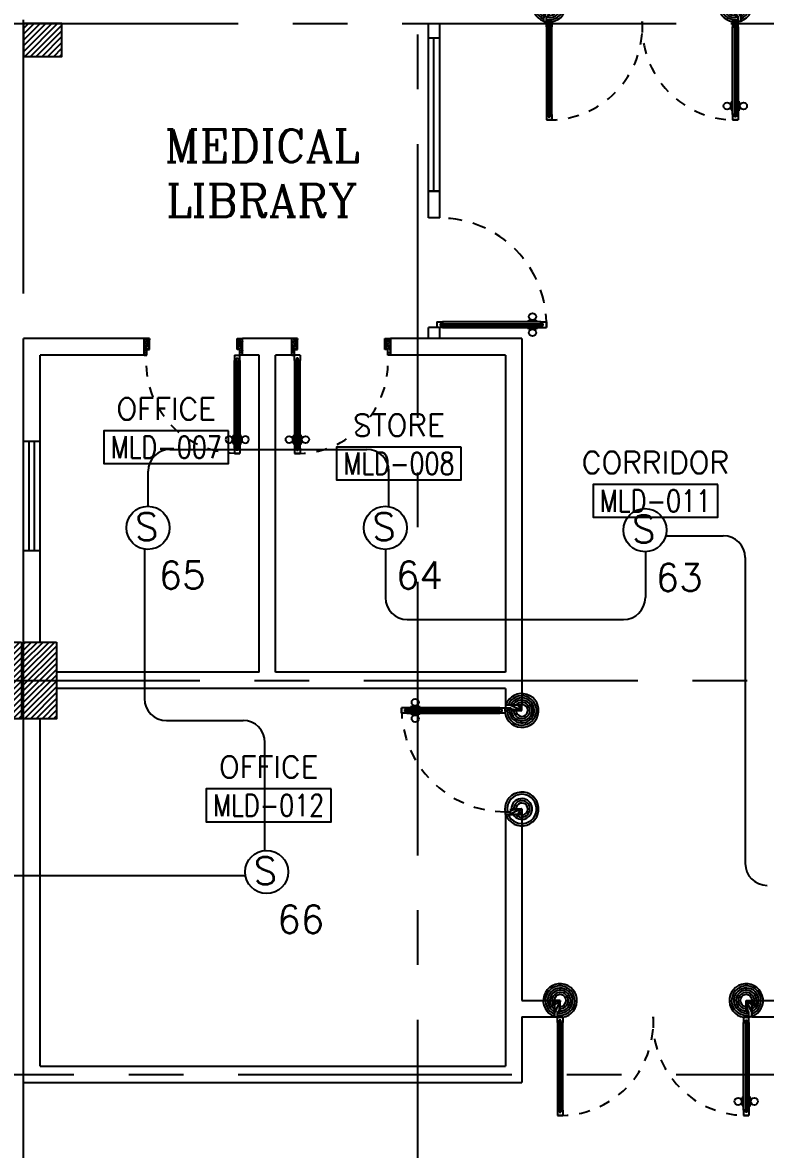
# Model space of a CAD drawing. Extents: x -0.4 to 91.7, y -13.9 to 77.4.
# Drawn here: x 53.23 to 60.02, y 22.36 to 32.66 of the extents above; entities that cross this region are included whole.
import ezdxf
from ezdxf.enums import TextEntityAlignment as Align

# ---------------------------------------------------------------- set-up
doc = ezdxf.new("R2010")
doc.units = 0
doc.header["$MEASUREMENT"] = 0
doc.linetypes.add('CENTERX2', pattern=[4, 2.5, -0.5, 0.5, -0.5])
doc.linetypes.add('HIDDEN', pattern=[0.375, 0.25, -0.125])
for name, color, linetype in [('AXES', 11, 'CENTERX2'), ('COL', 11, 'CONTINUOUS'), ('DOOR', 11, 'CONTINUOUS'), ('E-FIRE', 4, 'CONTINUOUS'), ('E-WIRE', 4, 'CONTINUOUS'), ('HAT', 11, 'CONTINUOUS'), ('RM-BOX', 11, 'CONTINUOUS'), ('RM-NAME', 11, 'CONTINUOUS'), ('RM-NO', 11, 'CONTINUOUS'), ('WALL', 11, 'CONTINUOUS'), ('WIN', 11, 'CONTINUOUS')]:
    doc.layers.add(name, color=color, linetype=linetype)
doc.styles.add('ROMANC', font='romanc', dxfattribs={"height": 0.1})
doc.styles.add('ROMANS', font='ROMANS.shx', dxfattribs={"width": 0.6})

# ---------------------------------------------------------------- blocks, each defined once
blk = doc.blocks.new('A$C272A55A0')
at = {"layer": 'DOOR', "color": 0, "linetype": 'ByBlock'}
for p, q in [((0, 900), (0, 1050)), ((50, 1050), (0, 1050)), ((50, 950), (50, 1050)), ((1750, 950), (1750, 1050)), ((1750, 1050), (1800, 1050)), ((1800, 1050), (1800, 900)), ((25, 950), (50, 950)), ((25, 900), (25, 950)), ((1775, 950), (1750, 950)), ((1775, 900), (1775, 950)), ((0, 900), (25, 900)), ((75, 900), (25, 900)), ((25, 850), (25, 900)), ((42, 850), (25, 850)), ((58, 870), (42, 870)), ((42, 870), (42, 850)), ((58, 850), (58, 870)), ((75, 850), (58, 850)), ((75, 900), (75, 850)), ((1725, 900), (1775, 900)), ((1725, 900), (1725, 850)), ((1725, 850), (1742, 850)), ((1742, 870), (1758, 870)), ((1742, 850), (1742, 870)), ((1758, 870), (1758, 850)), ((1758, 850), (1775, 850)), ((1800, 900), (1775, 900)), ((1775, 850), (1775, 900)), ((1718, 160), (1709, 160)), ((1709, 95), (1709, 160)), ((1725, 173), (1718, 173)), ((1718, 173), (1718, 83)), ((1718, 95), (1718, 160)), ((1775, 173), (1782, 173)), ((1782, 173), (1782, 83)), ((1782, 160), (1791, 160)), ((1782, 95), (1782, 160)), ((1791, 95), (1791, 160)), ((25, 50), (42, 50)), ((25, 50), (25, 0)), ((25, 0), (75, 0)), ((75, 0), (25, 0)), ((42, 50), (42, 30)), ((42, 30), (58, 30)), ((58, 50), (75, 50)), ((58, 50), (58, 30)), ((75, 50), (75, 0)), ((1718, 95), (1709, 95)), ((1725, 83), (1718, 83)), ((1742, 50), (1725, 50)), ((1725, 50), (1725, 0)), ((1775, 0), (1725, 0)), ((1725, 0), (1775, 0)), ((1742, 50), (1742, 30)), ((1758, 30), (1742, 30)), ((1775, 50), (1758, 50)), ((1758, 50), (1758, 30)), ((1775, 83), (1782, 83)), ((1775, 50), (1775, 0)), ((1782, 95), (1791, 95))]:
    blk.add_line(p, q, dxfattribs=at)
at = {"layer": 'DOOR', "color": 9, "linetype": 'ByBlock'}
for p, q in [((50, 1050), (0, 1010)), ((50, 1050), (0, 937)), ((50, 1050), (37, 950)), ((1750, 1050), (1800, 1010)), ((1750, 1050), (1800, 937)), ((1750, 1050), (1763, 950))]:
    blk.add_line(p, q, dxfattribs=at)
at = {"layer": 'DOOR', "linetype": 'ByBlock'}
for p, q in [((25, 850), (25, 50)), ((42, 850), (42, 50)), ((58, 850), (58, 50)), ((75, 50), (75, 850)), ((1725, 50), (1725, 850)), ((1742, 850), (1742, 50)), ((1758, 850), (1758, 50)), ((1775, 850), (1775, 50))]:
    blk.add_line(p, q, dxfattribs=at)
at = {"layer": 'DOOR', "color": 0, "linetype": 'ByBlock'}
for centre in [(1676, 128), (1824, 128)]:
    blk.add_circle(centre, 32.4, dxfattribs=at)
at = {"layer": 'DOOR', "color": 9, "linetype": 'ByBlock'}
for centre, radius, start, end in [((50, 1050), 34.4, 180, 270), ((50, 1050), 14.4, 180, 270), ((1750, 1050), 14.4, 270, 0), ((1750, 1050), 34.4, 270, 0), ((50, 1050), 54.4, 203.2074, 270), ((50, 1050), 74.4, 227.7764, 270), ((50, 1050), 94.4, 238.0182, 270), ((50, 1050), 114, 244.0838, 257.3774), ((1750, 1050), 54.4, 270, 336.7926), ((1750, 1050), 74.4, 270, 312.2236), ((1750, 1050), 94.4, 270, 301.9818), ((1750, 1050), 114, 282.6226, 295.9162), ((50, 1050), 134, 248.1598, 259.28), ((50, 1050), 154, 251.1053, 256.2858), ((1750, 1050), 134, 280.72, 291.8402), ((1750, 1050), 154, 283.7142, 288.8947)]:
    blk.add_arc(centre, radius, start, end, dxfattribs=at)
at = {"layer": 'DOOR', "linetype": 'HIDDEN', "ltscale": 0.5}
for centre, start, end in [((50, 851), 268.3174, 3.2965), ((1750, 851), 176.7035, 271.6826)]:
    blk.add_arc(centre, 851, start, end, dxfattribs=at)
at = {"layer": 'WALL', "linetype": 'ByBlock'}
blk.add_line((1800, 900), (1800, 1050), dxfattribs=at)
blk = doc.blocks.new('RM1')
at = {"layer": 'RM-BOX'}
blk.add_lwpolyline([(570, -200), (-570, -200), (-570, -500), (570, -500)], close=True, dxfattribs=at)
at = {"layer": 'RM-NAME', "style": 'ROMANS'}
for tag, p in [('ROOMNAME1', (0, 324)), ('ROOMNAME2', (0, 0))]:
    blk.add_attdef(tag, text='', height=200, dxfattribs=at).set_placement(p, align=Align.MIDDLE)
at = {"layer": 'RM-NO', "style": 'ROMANS', "width": 0.8}
blk.add_attdef('ROOMNO', text='', height=200, dxfattribs=at).set_placement((0, -350), align=Align.MIDDLE)
blk = doc.blocks.new('C11')
at = {"layer": 'HAT'}
h = blk.add_hatch(dxfattribs=at)
h.set_pattern_fill('ANSI31', color=256, scale=300, style=0)
h.set_pattern_definition([(45, (-383765.23, -62181), (-26.5165043, 26.5165043), [])])
h.paths.add_polyline_path([(-20, 350), (-20, 700), (-320, 700), (-320, 350)])
h.paths.add_polyline_path([(-320, 0), (-20, 0), (-20, 350), (-320, 350)])
h = blk.add_hatch(dxfattribs=at)
h.set_pattern_fill('ANSI31', color=256, scale=300, style=0)
h.set_pattern_definition([(45, (-383445.23, -62181), (-26.5165043, 26.5165043), [])])
h.paths.add_polyline_path([(300, 350), (300, 700), (0, 700), (0, 350)])
h.paths.add_polyline_path([(0, 0), (300, 0), (300, 350), (0, 350)])
at = {"layer": 'COL'}
for points in [[(-20, 700), (-20, 0), (-320, 0), (-320, 700)], [(300, 700), (300, 0), (0, 0), (0, 700)]]:
    blk.add_lwpolyline(points, close=True, dxfattribs=at)
blk = doc.blocks.new('DOOR90')
at = {"layer": 'DOOR', "color": 7, "linetype": 'ByBlock'}
for p, q in [((-150, 0), (0, 0)), ((-150, 0), (-150, -25)), ((0, -50), (-114, 0)), ((0, -50), (-40, 0)), ((0, -50), (0, 0)), ((-1000, -25), (-1050, -25)), ((-1050, -75), (-1050, -25)), ((-1050, -25), (-1050, -75)), ((-1000, -75), (-1050, -75)), ((-1000, -42), (-1020, -42)), ((-1020, -42), (-1020, -58)), ((-1000, -58), (-1020, -58)), ((-1000, -25), (-1000, -42)), ((-1000, -58), (-1000, -75)), ((-878, -18), (-968, -18)), ((-968, -25), (-968, -18)), ((-968, -75), (-968, -82)), ((-878, -82), (-968, -82)), ((-955, -9), (-890, -9)), ((-955, -18), (-955, -9)), ((-955, -18), (-890, -18)), ((-955, -82), (-890, -82)), ((-955, -82), (-955, -91)), ((-955, -91), (-890, -91)), ((-890, -18), (-890, -9)), ((-890, -82), (-890, -91)), ((-878, -25), (-878, -18)), ((-878, -75), (-878, -82)), ((-200, -25), (-150, -25)), ((-200, -42), (-200, -25)), ((-180, -42), (-200, -42)), ((-200, -58), (-180, -58)), ((-200, -75), (-200, -58)), ((-150, -75), (-200, -75)), ((-180, -58), (-180, -42)), ((-150, -25), (-100, -25)), ((-150, -75), (-150, -25)), ((-100, -25), (-100, -50)), ((0, -50), (-100, -37)), ((-100, -50), (0, -50)), ((-150, -875), (-100, -875)), ((-150, -900), (-150, -875)), ((-150, -900), (0, -900)), ((0, -900), (-150, -900)), ((0, -850), (-114, -900)), ((-100, -875), (-100, -850)), ((0, -850), (-100, -863)), ((-100, -850), (0, -850)), ((0, -850), (-40, -900)), ((0, -850), (0, -900))]:
    blk.add_line(p, q, dxfattribs=at)
at = {"layer": 'DOOR', "linetype": 'ByBlock'}
for p, q in [((-200, -25), (-1000, -25)), ((-200, -42), (-1000, -42)), ((-200, -58), (-1000, -58)), ((-1000, -75), (-200, -75))]:
    blk.add_line(p, q, dxfattribs=at)
at = {"layer": 'DOOR', "color": 7, "linetype": 'ByBlock'}
for centre in [(-923, 24), (-923, -124)]:
    blk.add_circle(centre, 32.4, dxfattribs=at)
for centre, radius, start, end in [((0, -50), 154, 161.1053, 166.2858), ((0, -50), 94.4, 148.0182, 180), ((0, -50), 134, 158.1598, 169.28), ((0, -50), 114, 154.0838, 167.3774), ((0, -50), 74.4, 137.7764, 180), ((0, -50), 54.4, 113.2074, 180), ((0, -50), 34.4, 90, 180), ((0, -50), 14.4, 90, 180), ((0, -850), 154, 193.7142, 198.8947), ((0, -850), 134, 190.72, 201.8402), ((0, -850), 94.4, 180, 211.9818), ((0, -850), 74.4, 180, 222.2236), ((0, -850), 54.4, 180, 246.7926), ((0, -850), 34.4, 180, 270), ((0, -850), 14.4, 180, 270)]:
    blk.add_arc(centre, radius, start, end, dxfattribs=at)
at = {"layer": 'DOOR', "linetype": 'HIDDEN', "ltscale": 0.5}
blk.add_arc((-222, -50), 828, 178.2701, 275.003, dxfattribs=at)
blk = doc.blocks.new('DOOR1000')
at = {"layer": 'DOOR', "color": 7, "linetype": 'ByBlock'}
for p, q in [((-150, 0), (0, 0)), ((-150, 0), (-150, -25)), ((0, -50), (-114, 0)), ((0, -50), (-40, 0)), ((0, -50), (0, 0)), ((-1100, -25), (-1100, -75)), ((-1100, -75), (-1100, -25)), ((-1050, -25), (-1100, -25)), ((-1050, -75), (-1100, -75)), ((-1070, -42), (-1070, -58)), ((-1050, -42), (-1070, -42)), ((-1050, -58), (-1070, -58)), ((-1050, -25), (-1050, -42)), ((-1050, -58), (-1050, -75)), ((-1018, -25), (-1018, -18)), ((-928, -18), (-1018, -18)), ((-1018, -75), (-1018, -82)), ((-928, -82), (-1018, -82)), ((-1005, -18), (-1005, -9)), ((-1005, -9), (-940, -9)), ((-1005, -18), (-940, -18)), ((-1005, -82), (-1005, -91)), ((-1005, -82), (-940, -82)), ((-1005, -91), (-940, -91)), ((-940, -18), (-940, -9)), ((-940, -82), (-940, -91)), ((-928, -25), (-928, -18)), ((-928, -75), (-928, -82)), ((-200, -25), (-150, -25)), ((-200, -42), (-200, -25)), ((-180, -42), (-200, -42)), ((-200, -58), (-180, -58)), ((-200, -75), (-200, -58)), ((-150, -75), (-200, -75)), ((-180, -58), (-180, -42)), ((-150, -25), (-100, -25)), ((-150, -75), (-150, -25)), ((-100, -25), (-100, -50)), ((0, -50), (-100, -37)), ((-100, -50), (0, -50)), ((-150, -975), (-100, -975)), ((-150, -1000), (-150, -975)), ((-150, -1000), (0, -1000)), ((0, -1000), (-150, -1000)), ((0, -950), (-114, -1000)), ((-100, -975), (-100, -950)), ((0, -950), (-100, -963)), ((-100, -950), (0, -950)), ((0, -950), (-40, -1000)), ((0, -950), (0, -1000))]:
    blk.add_line(p, q, dxfattribs=at)
at = {"layer": 'DOOR', "linetype": 'ByBlock'}
for p, q in [((-200, -25), (-1050, -25)), ((-200, -42), (-1050, -42)), ((-200, -58), (-1050, -58)), ((-1050, -75), (-200, -75))]:
    blk.add_line(p, q, dxfattribs=at)
at = {"layer": 'DOOR', "color": 7, "linetype": 'ByBlock'}
for centre in [(-973, 24), (-973, -124)]:
    blk.add_circle(centre, 32.4, dxfattribs=at)
for centre, radius, start, end in [((0, -50), 154, 161.1053, 166.2858), ((0, -50), 94.4, 148.0182, 180), ((0, -50), 134, 158.1598, 169.28), ((0, -50), 114, 154.0838, 167.3774), ((0, -50), 74.4, 137.7764, 180), ((0, -50), 54.4, 113.2074, 180), ((0, -50), 34.4, 90, 180), ((0, -50), 14.4, 90, 180), ((0, -950), 154, 193.7142, 198.8947), ((0, -950), 134, 190.72, 201.8402), ((0, -950), 94.4, 180, 211.9818), ((0, -950), 74.4, 180, 222.2236), ((0, -950), 54.4, 180, 246.7926), ((0, -950), 34.4, 180, 270), ((0, -950), 14.4, 180, 270)]:
    blk.add_arc(centre, radius, start, end, dxfattribs=at)
at = {"layer": 'DOOR', "linetype": 'HIDDEN', "ltscale": 0.5}
blk.add_arc((-150, -25), 950, 180, 270, dxfattribs=at)
blk = doc.blocks.new('S')
at = {"layer": 'E-FIRE'}
blk.add_circle((0, 0), 197, dxfattribs=at)
at = {"layer": 'E-FIRE', "color": 3, "style": 'ROMANS'}
blk.add_text('S', height=250, dxfattribs=at).set_placement((-119, -115))

msp = doc.modelspace()

# ---------------------------------------------------------------- hatches: boundary and pattern name
at = {"layer": 'HAT'}
h = msp.add_hatch(dxfattribs=at)
h.set_pattern_fill('ANSI31', color=256, scale=0.3, style=0)
h.set_pattern_definition([(45, (-330.153787, -6.181), (-0.0265165043, 0.0265165043), [])])
h.paths.add_polyline_path([(53.2414, 32.35), (53.5914, 32.35), (53.5914, 32.65), (53.2414, 32.65)])

# ---------------------------------------------------------------- linework, layer by layer
at = {"layer": 'AXES'}
for p, q in [((53.2414, -1.8143), (53.2414, 76.3132)), ((56.8414, 5.05), (56.8414, 63.87)), ((0.7, 32.65), (69.4414, 32.65)), ((0.35, 26.65), (69.4414, 26.65)), ((11.2014, 23.05), (69.4414, 23.05))]:
    msp.add_line(p, q, dxfattribs=at)
at = {"layer": 'COL'}
msp.add_lwpolyline([(53.2414, 32.65), (53.2414, 32.35), (53.5914, 32.35), (53.5914, 32.65)], close=True, dxfattribs=at)
at = {"layer": 'DOOR', "linetype": 'ByBlock'}
for p, q in [((57.0164, 29.9246), (57.0664, 29.9246)), ((57.0164, 29.9246), (57.0164, 29.8746)), ((57.0664, 29.8746), (57.0164, 29.8746)), ((57.0664, 29.9076), (57.0464, 29.9076)), ((57.0464, 29.9076), (57.0464, 29.8916)), ((57.0464, 29.8916), (57.0664, 29.8916)), ((57.9664, 29.9246), (57.0664, 29.9246)), ((57.0664, 29.9246), (57.0664, 29.9076)), ((57.0664, 29.9076), (57.9664, 29.9076)), ((57.0664, 29.8916), (57.9664, 29.8916)), ((57.0664, 29.8916), (57.0664, 29.8746)), ((57.0664, 29.8746), (57.9664, 29.8746)), ((57.8441, 29.9318), (57.9341, 29.9318)), ((57.8441, 29.9246), (57.8441, 29.9318)), ((57.8441, 29.8746), (57.8441, 29.8674)), ((57.8441, 29.8674), (57.9341, 29.8674)), ((57.9215, 29.9408), (57.8567, 29.9408)), ((57.8567, 29.9318), (57.8567, 29.9408)), ((57.9215, 29.9318), (57.8567, 29.9318)), ((57.9215, 29.8674), (57.8567, 29.8674)), ((57.8567, 29.8674), (57.8567, 29.8584)), ((57.9215, 29.8584), (57.8567, 29.8584)), ((57.9215, 29.9318), (57.9215, 29.9408)), ((57.9215, 29.8674), (57.9215, 29.8584)), ((57.9341, 29.9246), (57.9341, 29.9318)), ((57.9341, 29.8746), (57.9341, 29.8674)), ((57.9664, 29.9246), (58.0164, 29.9246)), ((57.9664, 29.9076), (57.9664, 29.9246)), ((57.9664, 29.9076), (57.9864, 29.9076)), ((57.9664, 29.8916), (57.9864, 29.8916)), ((57.9664, 29.8746), (57.9664, 29.8916)), ((57.9664, 29.8746), (58.0164, 29.8746)), ((58.0164, 29.8746), (58.0164, 29.9246))]:
    msp.add_line(p, q, dxfattribs=at)
at = {"layer": 'DOOR', "color": 97, "linetype": 'ByBlock'}
for p, q in [((57.9864, 29.8916), (57.9864, 29.9076)), ((58.0164, 29.9246), (58.0164, 29.8746))]:
    msp.add_line(p, q, dxfattribs=at)
at = {"layer": 'DOOR', "linetype": 'ByBlock'}
for centre in [(57.8891, 29.9731), (57.8891, 29.8261)]:
    msp.add_circle(centre, 0.0324, dxfattribs=at)
at = {"layer": 'DOOR', "linetype": 'HIDDEN', "ltscale": 0.5}
msp.add_arc((57.0417, 29.8996), 0.975, 358.53072, 90.01883, dxfattribs=at)
at = {"layer": 'E-WIRE', "color": 4}
for p, q in [((54.5776, 28.7599), (56.3765, 28.7599)), ((54.3776, 28.2409), (54.3776, 28.5599)), ((56.5765, 28.2383), (56.5765, 28.5599)), ((59.107, 27.9711), (59.6321, 27.9711)), ((54.3456, 27.8492), (54.3456, 26.4828)), ((56.5452, 27.8468), (56.5452, 27.4057)), ((58.9201, 27.8254), (58.9201, 27.4057)), ((59.8321, 27.7711), (59.8321, 24.9771)), ((56.7452, 27.2057), (58.7201, 27.2057)), ((54.5456, 26.2828), (55.2459, 26.2828)), ((55.4459, 25.0959), (55.4459, 26.0828)), ((55.2665, 24.8655), (51.0359, 24.8655))]:
    msp.add_line(p, q, dxfattribs=at)
for centre, start, end in [((54.5776, 28.5599), 90, 180), ((56.3765, 28.5599), 0, 90), ((59.6321, 27.7711), 0, 90), ((56.7452, 27.4057), 180, 270), ((58.7201, 27.4057), 270, 0), ((54.5456, 26.4828), 180, 270), ((55.2459, 26.0828), 0, 90), ((60.0321, 24.9771), 180, 270)]:
    msp.add_arc(centre, 0.2, start, end, dxfattribs=at)
at = {"layer": 'WALL'}
for p, q in [((53.2414, 28.8363), (53.2414, 29.7725)), ((54.3414, 29.7725), (53.2414, 29.7725)), ((54.3414, 29.6225), (54.3414, 29.7725)), ((55.6914, 29.7725), (55.2414, 29.7725)), ((57.7914, 29.7725), (56.5914, 29.7725)), ((56.5914, 29.6225), (56.5914, 29.7725)), ((57.7914, 29.7725), (57.7914, 26.425)), ((53.3914, 28.8363), (53.3914, 29.6225)), ((54.3414, 29.6225), (53.3914, 29.6225)), ((55.3914, 29.6225), (55.2414, 29.6225)), ((55.3914, 26.725), (55.3914, 29.6225)), ((55.5414, 26.725), (55.5414, 29.6225)), ((55.6914, 29.6225), (55.5414, 29.6225)), ((57.6414, 29.6225), (56.5914, 29.6225)), ((57.6414, 29.6225), (57.6414, 26.725)), ((53.2414, 28.8363), (53.3914, 28.8363)), ((53.2414, 27.8363), (53.3914, 27.8363)), ((53.2414, 26.9), (53.2414, 27.8363)), ((53.3914, 27), (53.3914, 27.8363)), ((55.3914, 26.725), (53.5414, 26.725)), ((57.6414, 26.725), (55.5414, 26.725)), ((57.6414, 26.575), (53.5414, 26.575)), ((57.6414, 26.575), (57.6414, 26.425)), ((53.2414, 22.975), (53.2414, 26.4)), ((57.6414, 26.425), (57.7914, 26.425)), ((53.3914, 23.125), (53.3914, 26.3)), ((57.6414, 25.425), (57.6414, 23.125)), ((57.6414, 25.425), (57.7914, 25.425)), ((57.7914, 25.425), (57.7914, 23.725)), ((57.7914, 23.725), (58.0914, 23.725)), ((58.0914, 23.725), (58.0914, 23.575)), ((59.8914, 23.725), (60.1914, 23.725)), ((59.8914, 23.725), (59.8914, 23.575)), ((57.7914, 23.575), (57.7914, 22.975)), ((57.7914, 23.575), (58.0914, 23.575)), ((59.8914, 23.575), (60.1914, 23.575)), ((53.3914, 23.125), (57.6414, 23.125)), ((53.2414, 22.975), (57.7914, 22.975))]:
    msp.add_line(p, q, dxfattribs=at)
at = {"layer": 'WIN'}
for p, q in [((56.9382, 30.8746), (56.9382, 32.65)), ((57.0414, 30.8746), (57.0414, 32.65)), ((56.9382, 32.5199), (57.0414, 32.5199)), ((56.9882, 31.1199), (56.9882, 32.5199)), ((57.0414, 31.1199), (56.9382, 31.1199)), ((56.9382, 31.1199), (57.0414, 31.1199)), ((57.0414, 30.8746), (56.9382, 30.8746)), ((56.9382, 29.7725), (56.9382, 29.8725)), ((57.0414, 29.8725), (56.9382, 29.8725)), ((57.0414, 29.7725), (57.0414, 29.8725)), ((57.0414, 29.7725), (56.9382, 29.7725)), ((53.2414, 27.8363), (53.2414, 28.8363)), ((53.2914, 27.8363), (53.2914, 28.8363)), ((53.3414, 27.8363), (53.3414, 28.8363)), ((53.3914, 27.8363), (53.3914, 28.8363))]:
    msp.add_line(p, q, dxfattribs=at)

# ---------------------------------------------------------------- block references
at = {"layer": 'DOOR', "color": 0, "xscale": 0.001000000047497451, "yscale": 0.0009999999892897904, "zscale": 0.001}
for p in [(57.9915, 31.7696), (58.0914, 22.6746)]:
    msp.add_blockref('A$C272A55A0', p, dxfattribs=at)
at = {"layer": 'DOOR', "yscale": 0.0009999999892897904, "zscale": 0.001}
for p, xscale, rotation in [((55.2414, 29.7725), -0.0009999999892897904, 270), ((55.6914, 29.7725), 0.0009999999892897904, 90)]:
    msp.add_blockref('DOOR90', p, dxfattribs=dict(at, xscale=xscale, rotation=rotation))
at = {"layer": 'DOOR', "xscale": 0.001000000047497451, "yscale": 0.0009999999892897904, "zscale": 0.001}
msp.add_blockref('DOOR1000', (57.7914, 26.425), dxfattribs=at)
at = {"layer": 'E-FIRE', "color": 4, "xscale": 0.0009999999892897904, "yscale": 0.0009999999892897904, "zscale": 0.001}
for p in [(54.3769, 28.0438), (56.5444, 28.0438), (58.9167, 28.0225), (55.4606, 24.8994)]:
    msp.add_blockref('S', p, dxfattribs=at)
at = {"layer": 'HAT', "xscale": 0.001000000047497451, "yscale": 0.0009999999892897904, "zscale": 0.001}
for p, values in [((54.544, 29.1299), {'ROOMNO': 'MLD-007', 'ROOMNAME2': 'OFFICE'}), ((56.669, 28.981), {'ROOMNO': 'MLD-008', 'ROOMNAME2': 'STORE'}), ((55.4796, 25.8583), {'ROOMNO': 'MLD-012', 'ROOMNAME2': 'OFFICE'})]:
    msp.add_blockref('RM1', p, dxfattribs=at).add_auto_attribs(values)
at = {"layer": 'RM-NAME', "xscale": 0.001000000047497451, "yscale": 0.0009999999892897904, "zscale": 0.001}
msp.add_blockref('C11', (53.2414, 26.3), dxfattribs=at)
at = {"layer": 'WALL', "xscale": 0.001000000047497451, "yscale": 0.0009999999892897904, "zscale": 0.001}
msp.add_blockref('RM1', (59.0126, 28.6404), dxfattribs=at).add_auto_attribs({'ROOMNO': 'MLD-011', 'ROOMNAME2': 'CORRIDOR'})

# ---------------------------------------------------------------- texts
at = {"layer": 'E-FIRE', "color": 4, "style": 'ROMANS'}
for s, p in [('65', (54.4746, 27.486)), ('64', (56.6421, 27.486)), ('63', (59.0144, 27.4646)), ('66', (55.5583, 24.3416))]:
    msp.add_text(s, height=0.25, dxfattribs=at).set_placement(p)
at = {"layer": 'RM-NAME', "style": 'ROMANC'}
for s, p in [('MEDICAL', (55.4159, 31.5341)), ('LIBRARY', (55.4159, 31.0341))]:
    msp.add_text(s, height=0.3, dxfattribs=at).set_placement(p, align=Align.MIDDLE)

doc.saveas('drawing.dxf')
